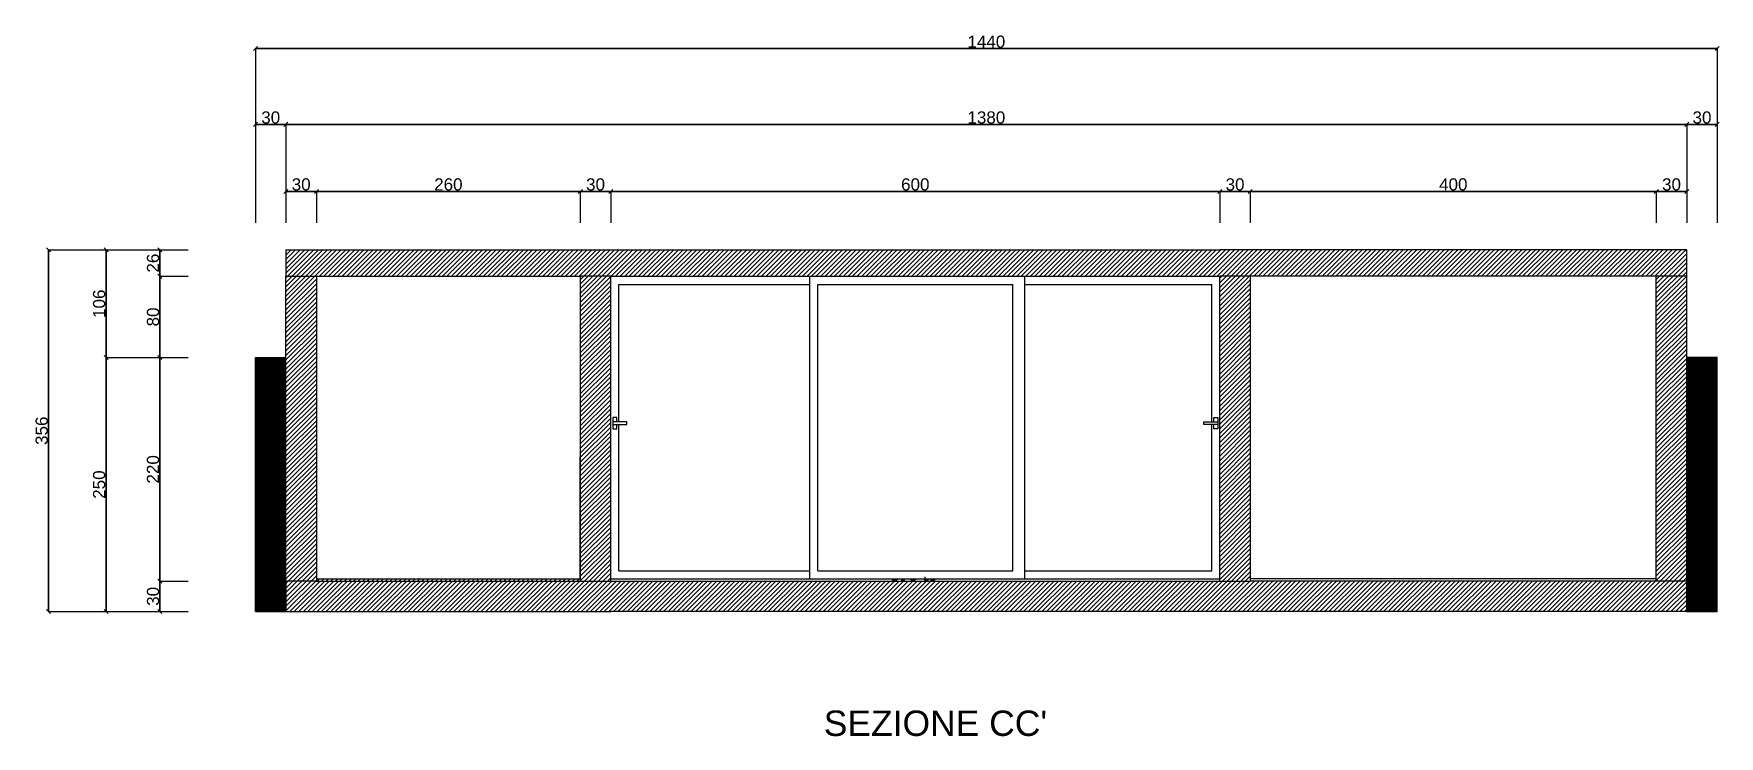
# Model space of a CAD drawing. Header units: millimetres. Extents: x 935 to 13922, y 3203 to 7816.
# Drawn here: x 7662 to 9323, y 6175 to 6867 of the extents above; entities that cross this region are included whole.
import ezdxf

# ---------------------------------------------------------------- set-up
doc = ezdxf.new("R2010")
doc.units = ezdxf.units.MM
doc.layers.get('0').update_dxf_attribs({"lineweight": 20})
doc.layers.get('Defpoints').update_dxf_attribs({"lineweight": 20})
for name, color, linetype, lineweight in [('ARREDO_parete_FURNITURE', 7, 'Continuous', 13), ('campiture', 253, 'Continuous', 0), ('interni', 210, 'Continuous', 13), ('quote', 181, 'Continuous', 0)]:
    doc.layers.add(name, color=color, linetype=linetype, lineweight=lineweight)
doc.styles.get("Standard").update_dxf_attribs({"font": 'arial.ttf', "height": 12})
doc.dimstyles.new('Copia di ISO-25', dxfattribs={"dimtxt": 18, "dimasz": 4, "dimexe": 4, "dimexo": 300, "dimtad": 1, "dimdec": 0, "dimtxsty": 'Standard', "dimblk": 'OBLIQUE', "dimcen": 2.5, "dimse1": 1, "dimse2": 1, "dimadec": 0, "dimazin": 0, "dimtfac": 1, "dimtdec": 0, "dimtmove": 0, "dimatfit": 3, "dimfxl": 1, "dimfxlon": 1, "dimarcsym": 0})

# ---------------------------------------------------------------- blocks, each defined once
blk = doc.blocks.new('_Oblique')
at = {"color": 0, "linetype": 'ByBlock', "lineweight": -2}
blk.add_line((-0.5, -0.5), (0.5, 0.5), dxfattribs=at)
blk = doc.blocks.new('*D171')
at = {"layer": 'Defpoints', "color": 0, "lineweight": 15, "transparency": 16777216}
for p in [(7910.6, 6653.9), (7676.7, 6297.9), (7910.6, 6297.9)]:
    blk.add_point(p, dxfattribs=at)
at = {"layer": 'quote', "color": 0, "lineweight": -2, "transparency": 16777216}
blk.add_line((7676.7, 6653.9), (7676.7, 6297.9), dxfattribs=at)
at = {"layer": 'quote', "color": 0, "lineweight": -2, "transparency": 16777216, "xscale": 4, "yscale": 4, "zscale": 4}
for p, rotation in [((7676.7, 6653.9), 90), ((7676.7, 6297.9), 270)]:
    blk.add_blockref('_Oblique', p, dxfattribs=dict(at, rotation=rotation))
at = {"layer": 'quote', "color": 0, "lineweight": 15, "transparency": 16777216, "insert": (7670, 6475.9), "char_height": 12, "attachment_point": 5, "rotation": 90}
blk.add_mtext('356', dxfattribs=at)
blk = doc.blocks.new('*D172')
at = {"layer": 'Defpoints', "color": 0, "lineweight": 15, "transparency": 16777216}
for p in [(7880.6, 6547.9), (7733.4, 6297.9), (7880.6, 6297.9)]:
    blk.add_point(p, dxfattribs=at)
at = {"layer": 'quote', "color": 0, "lineweight": -2, "transparency": 16777216}
blk.add_line((7733.4, 6547.9), (7733.4, 6297.9), dxfattribs=at)
at = {"layer": 'quote', "color": 0, "lineweight": -2, "transparency": 16777216, "xscale": 4, "yscale": 4, "zscale": 4}
for p, rotation in [((7733.4, 6547.9), 90), ((7733.4, 6297.9), 270)]:
    blk.add_blockref('_Oblique', p, dxfattribs=dict(at, rotation=rotation))
at = {"layer": 'quote', "color": 0, "lineweight": 15, "transparency": 16777216, "insert": (7726.6, 6422.9), "char_height": 12, "attachment_point": 5, "rotation": 90}
blk.add_mtext('250', dxfattribs=at)
blk = doc.blocks.new('*D173')
at = {"layer": 'Defpoints', "color": 0, "lineweight": 15, "transparency": 16777216}
for p in [(7910.6, 6653.9), (7733.4, 6547.9), (7910.6, 6547.9)]:
    blk.add_point(p, dxfattribs=at)
at = {"layer": 'quote', "color": 0, "lineweight": -2, "transparency": 16777216}
blk.add_line((7733.4, 6653.9), (7733.4, 6547.9), dxfattribs=at)
at = {"layer": 'quote', "color": 0, "lineweight": -2, "transparency": 16777216, "xscale": 4, "yscale": 4, "zscale": 4}
for p, rotation in [((7733.4, 6653.9), 90), ((7733.4, 6547.9), 270)]:
    blk.add_blockref('_Oblique', p, dxfattribs=dict(at, rotation=rotation))
at = {"layer": 'quote', "color": 0, "lineweight": 15, "transparency": 16777216, "insert": (7726.6, 6600.9), "char_height": 12, "attachment_point": 5, "rotation": 90}
blk.add_mtext('106', dxfattribs=at)
blk = doc.blocks.new('*D174')
at = {"layer": 'Defpoints', "color": 0, "lineweight": 15, "transparency": 16777216}
for p in [(7786.4, 6327.9), (7910.6, 6327.9), (7910.6, 6297.9)]:
    blk.add_point(p, dxfattribs=at)
at = {"layer": 'quote', "color": 0, "lineweight": -2, "transparency": 16777216}
blk.add_line((7786.4, 6297.9), (7786.4, 6327.9), dxfattribs=at)
at = {"layer": 'quote', "color": 0, "lineweight": -2, "transparency": 16777216, "xscale": 4, "yscale": 4, "zscale": 4}
for p, rotation in [((7786.4, 6327.9), 90), ((7786.4, 6297.9), 270)]:
    blk.add_blockref('_Oblique', p, dxfattribs=dict(at, rotation=rotation))
at = {"layer": 'quote', "color": 0, "lineweight": 15, "transparency": 16777216, "insert": (7779.7, 6312.9), "char_height": 12, "attachment_point": 5, "rotation": 90}
blk.add_mtext('30', dxfattribs=at)
blk = doc.blocks.new('*D175')
at = {"layer": 'Defpoints', "color": 0, "lineweight": 15, "transparency": 16777216}
for p in [(7786.4, 6547.9), (7910.6, 6547.9), (7910.6, 6327.9)]:
    blk.add_point(p, dxfattribs=at)
at = {"layer": 'quote', "color": 0, "lineweight": -2, "transparency": 16777216}
blk.add_line((7786.4, 6327.9), (7786.4, 6547.9), dxfattribs=at)
at = {"layer": 'quote', "color": 0, "lineweight": -2, "transparency": 16777216, "xscale": 4, "yscale": 4, "zscale": 4}
for p, rotation in [((7786.4, 6547.9), 90), ((7786.4, 6327.9), 270)]:
    blk.add_blockref('_Oblique', p, dxfattribs=dict(at, rotation=rotation))
at = {"layer": 'quote', "color": 0, "lineweight": 15, "transparency": 16777216, "insert": (7779.7, 6437.9), "char_height": 12, "attachment_point": 5, "rotation": 90}
blk.add_mtext('220', dxfattribs=at)
blk = doc.blocks.new('*D176')
at = {"layer": 'Defpoints', "color": 0, "lineweight": 15, "transparency": 16777216}
for p in [(7786.4, 6627.9), (7910.6, 6627.9), (7910.6, 6547.9)]:
    blk.add_point(p, dxfattribs=at)
at = {"layer": 'quote', "color": 0, "lineweight": -2, "transparency": 16777216}
blk.add_line((7786.4, 6547.9), (7786.4, 6627.9), dxfattribs=at)
at = {"layer": 'quote', "color": 0, "lineweight": -2, "transparency": 16777216, "xscale": 4, "yscale": 4, "zscale": 4}
for p, rotation in [((7786.4, 6627.9), 90), ((7786.4, 6547.9), 270)]:
    blk.add_blockref('_Oblique', p, dxfattribs=dict(at, rotation=rotation))
at = {"layer": 'quote', "color": 0, "lineweight": 15, "transparency": 16777216, "insert": (7779.7, 6587.9), "char_height": 12, "attachment_point": 5, "rotation": 90}
blk.add_mtext('80', dxfattribs=at)
blk = doc.blocks.new('*D177')
at = {"layer": 'Defpoints', "color": 0, "lineweight": 15, "transparency": 16777216}
for p in [(7786.4, 6653.9), (7910.6, 6653.9), (7910.6, 6627.9)]:
    blk.add_point(p, dxfattribs=at)
at = {"layer": 'quote', "color": 0, "lineweight": -2, "transparency": 16777216}
blk.add_line((7786.4, 6627.9), (7786.4, 6653.9), dxfattribs=at)
at = {"layer": 'quote', "color": 0, "lineweight": -2, "transparency": 16777216, "xscale": 4, "yscale": 4, "zscale": 4}
for p, rotation in [((7786.4, 6653.9), 90), ((7786.4, 6627.9), 270)]:
    blk.add_blockref('_Oblique', p, dxfattribs=dict(at, rotation=rotation))
at = {"layer": 'quote', "color": 0, "lineweight": 15, "transparency": 16777216, "insert": (7779.7, 6640.9), "char_height": 12, "attachment_point": 5, "rotation": 90}
blk.add_mtext('26', dxfattribs=at)
blk = doc.blocks.new('*D178')
at = {"layer": 'Defpoints', "color": 0, "lineweight": 15, "transparency": 16777216}
for p in [(9320.6, 6852.1), (7880.6, 6547.9), (9320.6, 6547.9)]:
    blk.add_point(p, dxfattribs=at)
at = {"layer": 'quote', "color": 0, "lineweight": -2, "transparency": 16777216}
blk.add_line((7880.6, 6852.1), (9320.6, 6852.1), dxfattribs=at)
at = {"layer": 'quote', "color": 0, "lineweight": -2, "transparency": 16777216, "xscale": 4, "yscale": 4, "zscale": 4, "rotation": 180}
blk.add_blockref('_Oblique', (7880.6, 6852.1), dxfattribs=at)
at = {"layer": 'quote', "color": 0, "lineweight": -2, "transparency": 16777216, "xscale": 4, "yscale": 4, "zscale": 4}
blk.add_blockref('_Oblique', (9320.6, 6852.1), dxfattribs=at)
at = {"layer": 'quote', "color": 0, "lineweight": 15, "transparency": 16777216, "insert": (8600.6, 6858.8), "char_height": 12, "attachment_point": 5}
blk.add_mtext('1440', dxfattribs=at)
blk = doc.blocks.new('*D179')
at = {"layer": 'Defpoints', "color": 0, "lineweight": 15, "transparency": 16777216}
for p in [(7910.6, 6777.5), (7880.6, 6547.9), (7910.6, 6547.9)]:
    blk.add_point(p, dxfattribs=at)
at = {"layer": 'quote', "color": 0, "lineweight": -2, "transparency": 16777216}
blk.add_line((7880.6, 6777.5), (7910.6, 6777.5), dxfattribs=at)
at = {"layer": 'quote', "color": 0, "lineweight": -2, "transparency": 16777216, "xscale": 4, "yscale": 4, "zscale": 4, "rotation": 180}
blk.add_blockref('_Oblique', (7880.6, 6777.5), dxfattribs=at)
at = {"layer": 'quote', "color": 0, "lineweight": -2, "transparency": 16777216, "xscale": 4, "yscale": 4, "zscale": 4}
blk.add_blockref('_Oblique', (7910.6, 6777.5), dxfattribs=at)
at = {"layer": 'quote', "color": 0, "lineweight": 15, "transparency": 16777216, "insert": (7895.6, 6784.2), "char_height": 12, "attachment_point": 5}
blk.add_mtext('30', dxfattribs=at)
blk = doc.blocks.new('*D180')
at = {"layer": 'Defpoints', "color": 0, "lineweight": 15, "transparency": 16777216}
for p in [(9290.6, 6777.5), (7910.6, 6653.9), (9290.6, 6653.9)]:
    blk.add_point(p, dxfattribs=at)
at = {"layer": 'quote', "color": 0, "lineweight": -2, "transparency": 16777216}
blk.add_line((7910.6, 6777.5), (9290.6, 6777.5), dxfattribs=at)
at = {"layer": 'quote', "color": 0, "lineweight": -2, "transparency": 16777216, "xscale": 4, "yscale": 4, "zscale": 4, "rotation": 180}
blk.add_blockref('_Oblique', (7910.6, 6777.5), dxfattribs=at)
at = {"layer": 'quote', "color": 0, "lineweight": -2, "transparency": 16777216, "xscale": 4, "yscale": 4, "zscale": 4}
blk.add_blockref('_Oblique', (9290.6, 6777.5), dxfattribs=at)
at = {"layer": 'quote', "color": 0, "lineweight": 15, "transparency": 16777216, "insert": (8600.6, 6784.2), "char_height": 12, "attachment_point": 5}
blk.add_mtext('1380', dxfattribs=at)
blk = doc.blocks.new('*D181')
at = {"layer": 'Defpoints', "color": 0, "lineweight": 15, "transparency": 16777216}
for p in [(9320.6, 6777.5), (9290.6, 6547.9), (9320.6, 6547.9)]:
    blk.add_point(p, dxfattribs=at)
at = {"layer": 'quote', "color": 0, "lineweight": -2, "transparency": 16777216}
blk.add_line((9290.6, 6777.5), (9320.6, 6777.5), dxfattribs=at)
at = {"layer": 'quote', "color": 0, "lineweight": -2, "transparency": 16777216, "xscale": 4, "yscale": 4, "zscale": 4, "rotation": 180}
blk.add_blockref('_Oblique', (9290.6, 6777.5), dxfattribs=at)
at = {"layer": 'quote', "color": 0, "lineweight": -2, "transparency": 16777216, "xscale": 4, "yscale": 4, "zscale": 4}
blk.add_blockref('_Oblique', (9320.6, 6777.5), dxfattribs=at)
at = {"layer": 'quote', "color": 0, "lineweight": 15, "transparency": 16777216, "insert": (9305.6, 6784.2), "char_height": 12, "attachment_point": 5}
blk.add_mtext('30', dxfattribs=at)
blk = doc.blocks.new('*D182')
at = {"layer": 'Defpoints', "color": 0, "lineweight": 15, "transparency": 16777216}
for p in [(7940.6, 6711.5), (7910.6, 6627.9), (7940.6, 6627.9)]:
    blk.add_point(p, dxfattribs=at)
at = {"layer": 'quote', "color": 0, "lineweight": -2, "transparency": 16777216}
blk.add_line((7910.6, 6711.5), (7940.6, 6711.5), dxfattribs=at)
at = {"layer": 'quote', "color": 0, "lineweight": -2, "transparency": 16777216, "xscale": 4, "yscale": 4, "zscale": 4, "rotation": 180}
blk.add_blockref('_Oblique', (7910.6, 6711.5), dxfattribs=at)
at = {"layer": 'quote', "color": 0, "lineweight": -2, "transparency": 16777216, "xscale": 4, "yscale": 4, "zscale": 4}
blk.add_blockref('_Oblique', (7940.6, 6711.5), dxfattribs=at)
at = {"layer": 'quote', "color": 0, "lineweight": 15, "transparency": 16777216, "insert": (7925.6, 6718.3), "char_height": 12, "attachment_point": 5}
blk.add_mtext('30', dxfattribs=at)
blk = doc.blocks.new('*D183')
at = {"layer": 'Defpoints', "color": 0, "lineweight": 15, "transparency": 16777216}
for p in [(8200.6, 6711.5), (7940.6, 6627.9), (8200.6, 6627.9)]:
    blk.add_point(p, dxfattribs=at)
at = {"layer": 'quote', "color": 0, "lineweight": -2, "transparency": 16777216}
blk.add_line((7940.6, 6711.5), (8200.6, 6711.5), dxfattribs=at)
at = {"layer": 'quote', "color": 0, "lineweight": -2, "transparency": 16777216, "xscale": 4, "yscale": 4, "zscale": 4, "rotation": 180}
blk.add_blockref('_Oblique', (7940.6, 6711.5), dxfattribs=at)
at = {"layer": 'quote', "color": 0, "lineweight": -2, "transparency": 16777216, "xscale": 4, "yscale": 4, "zscale": 4}
blk.add_blockref('_Oblique', (8200.6, 6711.5), dxfattribs=at)
at = {"layer": 'quote', "color": 0, "lineweight": 15, "transparency": 16777216, "insert": (8070.6, 6718.3), "char_height": 12, "attachment_point": 5}
blk.add_mtext('260', dxfattribs=at)
blk = doc.blocks.new('*D184')
at = {"layer": 'Defpoints', "color": 0, "lineweight": 15, "transparency": 16777216}
for p in [(8230.6, 6711.5), (8200.6, 6627.9), (8230.6, 6627.9)]:
    blk.add_point(p, dxfattribs=at)
at = {"layer": 'quote', "color": 0, "lineweight": -2, "transparency": 16777216}
blk.add_line((8200.6, 6711.5), (8230.6, 6711.5), dxfattribs=at)
at = {"layer": 'quote', "color": 0, "lineweight": -2, "transparency": 16777216, "xscale": 4, "yscale": 4, "zscale": 4, "rotation": 180}
blk.add_blockref('_Oblique', (8200.6, 6711.5), dxfattribs=at)
at = {"layer": 'quote', "color": 0, "lineweight": -2, "transparency": 16777216, "xscale": 4, "yscale": 4, "zscale": 4}
blk.add_blockref('_Oblique', (8230.6, 6711.5), dxfattribs=at)
at = {"layer": 'quote', "color": 0, "lineweight": 15, "transparency": 16777216, "insert": (8215.6, 6718.3), "char_height": 12, "attachment_point": 5}
blk.add_mtext('30', dxfattribs=at)
blk = doc.blocks.new('*D185')
at = {"layer": 'Defpoints', "color": 0, "lineweight": 15, "transparency": 16777216}
for p in [(8830.6, 6711.5), (8230.6, 6627.9), (8830.6, 6627.9)]:
    blk.add_point(p, dxfattribs=at)
at = {"layer": 'quote', "color": 0, "lineweight": -2, "transparency": 16777216}
blk.add_line((8230.6, 6711.5), (8830.6, 6711.5), dxfattribs=at)
at = {"layer": 'quote', "color": 0, "lineweight": -2, "transparency": 16777216, "xscale": 4, "yscale": 4, "zscale": 4, "rotation": 180}
blk.add_blockref('_Oblique', (8230.6, 6711.5), dxfattribs=at)
at = {"layer": 'quote', "color": 0, "lineweight": -2, "transparency": 16777216, "xscale": 4, "yscale": 4, "zscale": 4}
blk.add_blockref('_Oblique', (8830.6, 6711.5), dxfattribs=at)
at = {"layer": 'quote', "color": 0, "lineweight": 15, "transparency": 16777216, "insert": (8530.6, 6718.3), "char_height": 12, "attachment_point": 5}
blk.add_mtext('600', dxfattribs=at)
blk = doc.blocks.new('*D186')
at = {"layer": 'Defpoints', "color": 0, "lineweight": 15, "transparency": 16777216}
for p in [(8860.6, 6711.5), (8830.6, 6627.9), (8860.6, 6627.9)]:
    blk.add_point(p, dxfattribs=at)
at = {"layer": 'quote', "color": 0, "lineweight": -2, "transparency": 16777216}
blk.add_line((8830.6, 6711.5), (8860.6, 6711.5), dxfattribs=at)
at = {"layer": 'quote', "color": 0, "lineweight": -2, "transparency": 16777216, "xscale": 4, "yscale": 4, "zscale": 4, "rotation": 180}
blk.add_blockref('_Oblique', (8830.6, 6711.5), dxfattribs=at)
at = {"layer": 'quote', "color": 0, "lineweight": -2, "transparency": 16777216, "xscale": 4, "yscale": 4, "zscale": 4}
blk.add_blockref('_Oblique', (8860.6, 6711.5), dxfattribs=at)
at = {"layer": 'quote', "color": 0, "lineweight": 15, "transparency": 16777216, "insert": (8845.6, 6718.3), "char_height": 12, "attachment_point": 5}
blk.add_mtext('30', dxfattribs=at)
blk = doc.blocks.new('*D187')
at = {"layer": 'Defpoints', "color": 0, "lineweight": 15, "transparency": 16777216}
for p in [(9260.6, 6711.5), (8860.6, 6627.9), (9260.6, 6627.9)]:
    blk.add_point(p, dxfattribs=at)
at = {"layer": 'quote', "color": 0, "lineweight": -2, "transparency": 16777216}
blk.add_line((8860.6, 6711.5), (9260.6, 6711.5), dxfattribs=at)
at = {"layer": 'quote', "color": 0, "lineweight": -2, "transparency": 16777216, "xscale": 4, "yscale": 4, "zscale": 4, "rotation": 180}
blk.add_blockref('_Oblique', (8860.6, 6711.5), dxfattribs=at)
at = {"layer": 'quote', "color": 0, "lineweight": -2, "transparency": 16777216, "xscale": 4, "yscale": 4, "zscale": 4}
blk.add_blockref('_Oblique', (9260.6, 6711.5), dxfattribs=at)
at = {"layer": 'quote', "color": 0, "lineweight": 15, "transparency": 16777216, "insert": (9060.6, 6718.3), "char_height": 12, "attachment_point": 5}
blk.add_mtext('400', dxfattribs=at)
blk = doc.blocks.new('*D188')
at = {"layer": 'Defpoints', "color": 0, "lineweight": 15, "transparency": 16777216}
for p in [(9290.6, 6711.5), (9260.6, 6627.9), (9290.6, 6627.9)]:
    blk.add_point(p, dxfattribs=at)
at = {"layer": 'quote', "color": 0, "lineweight": -2, "transparency": 16777216}
blk.add_line((9260.6, 6711.5), (9290.6, 6711.5), dxfattribs=at)
at = {"layer": 'quote', "color": 0, "lineweight": -2, "transparency": 16777216, "xscale": 4, "yscale": 4, "zscale": 4, "rotation": 180}
blk.add_blockref('_Oblique', (9260.6, 6711.5), dxfattribs=at)
at = {"layer": 'quote', "color": 0, "lineweight": -2, "transparency": 16777216, "xscale": 4, "yscale": 4, "zscale": 4}
blk.add_blockref('_Oblique', (9290.6, 6711.5), dxfattribs=at)
at = {"layer": 'quote', "color": 0, "lineweight": 15, "transparency": 16777216, "insert": (9275.6, 6718.3), "char_height": 12, "attachment_point": 5}
blk.add_mtext('30', dxfattribs=at)

msp = doc.modelspace()

# ---------------------------------------------------------------- hatches: boundary and pattern name
at = {"layer": 'campiture'}
h = msp.add_hatch(dxfattribs=at)
h.set_pattern_fill('ANSI31', color=256)
h.paths.add_polyline_path([(9290.6, 6653.9), (8830.6, 6653.9), (8230.6, 6653.9), (7910.6, 6653.9), (7910.6, 6627.9), (8200.6, 6627.9), (8230.6, 6627.9), (8830.6, 6627.9), (9290.6, 6627.9)])
h.paths.add_polyline_path([(8230.6, 6627.9), (8200.6, 6627.9), (8200.6, 6327.9), (8230.6, 6327.9)])
h.paths.add_polyline_path([(7940.6, 6627.9), (7910.6, 6627.9), (7910.6, 6327.9), (7940.6, 6327.9)])
h.paths.add_polyline_path([(9290.6, 6627.9), (9260.6, 6627.9), (9260.6, 6327.9), (9290.6, 6327.9)], flags=17)
h.paths.add_polyline_path([(9290.6, 6327.9), (9260.6, 6327.9), (8860.6, 6327.9), (8860.6, 6330.1), (8860.6, 6330.1), (8860.6, 6330.9), (8860.6, 6395.1), (8860.6, 6395.1), (8860.6, 6405.1), (8860.6, 6627.9), (8830.6, 6627.9), (8830.6, 6327.9), (8230.6, 6327.9), (8200.6, 6327.9), (7940.6, 6327.9), (7910.6, 6327.9), (7910.6, 6297.9), (8230.6, 6297.9), (8830.6, 6297.9), (9290.6, 6297.9)])
h = msp.add_hatch(dxfattribs=at)
h.set_pattern_fill('_USER', color=256, pattern_type=0)
h.set_pattern_definition([(0, (0, 0), (0, 1), [])])
h.paths.add_polyline_path([(7910.6, 6547.9), (7880.6, 6547.9), (7880.6, 6297.9), (7910.6, 6297.9), (7910.6, 6327.9)])
h.paths.add_polyline_path([(9320.6, 6547.9), (9290.6, 6547.9), (9290.6, 6297.9), (9320.6, 6297.9)])
h = msp.add_hatch(dxfattribs=at)
h.set_pattern_fill('ANSI31', color=256)
h.set_pattern_definition([(45, (2366.895, 1974.711), (-2.245064, 2.245064), [])])
h.paths.add_polyline_path([(8200.6, 6330.1), (7940.6, 6330.1), (7940.6, 6327.9), (8200.6, 6327.9)])

# ---------------------------------------------------------------- linework, layer by layer
for p, q in [((7910.6, 6653.9), (8230.6, 6653.9)), ((7910.6, 6653.9), (7910.6, 6627.9)), ((8230.6, 6653.9), (8830.6, 6653.9)), ((9290.6, 6653.9), (8830.6, 6653.9)), ((9290.6, 6297.9), (9290.6, 6653.9)), ((7910.6, 6327.9), (7910.6, 6627.9)), ((7910.6, 6627.9), (8200.6, 6627.9)), ((7940.6, 6627.9), (7940.6, 6327.9)), ((8200.6, 6627.9), (8200.6, 6327.9)), ((8230.6, 6627.9), (8200.6, 6627.9)), ((8230.6, 6327.9), (8230.6, 6627.9)), ((8230.6, 6627.9), (8830.6, 6627.9)), ((8230.6, 6327.9), (8230.6, 6627.9)), ((8426.6, 6330.1), (8426.6, 6627.9)), ((8638.6, 6330.1), (8638.6, 6627.9)), ((8830.6, 6327.9), (8830.6, 6627.9)), ((9290.6, 6627.9), (8830.6, 6627.9)), ((8860.6, 6627.9), (8860.6, 6327.9)), ((9260.6, 6327.9), (9260.6, 6627.9)), ((8238.6, 6619.9), (8426.6, 6619.9)), ((8238.6, 6484.7), (8238.6, 6619.9)), ((8434.6, 6338.1), (8434.6, 6619.9)), ((8434.6, 6619.9), (8626.6, 6619.9)), ((8626.6, 6338.1), (8626.6, 6619.9)), ((8638.6, 6619.9), (8822.6, 6619.9)), ((8822.6, 6484.7), (8822.6, 6619.9)), ((7880.6, 6297.9), (7880.6, 6547.9)), ((7880.6, 6547.9), (7910.6, 6547.9)), ((9320.6, 6547.9), (9290.6, 6547.9)), ((9320.6, 6297.9), (9320.6, 6547.9)), ((8230.6, 6485.4), (8230.6, 6485.4)), ((8238.6, 6338.1), (8238.6, 6482)), ((8822.6, 6338.1), (8822.6, 6482)), ((8230.6, 6470.4), (8230.6, 6470.4)), ((7940.6, 6327.9), (7910.6, 6327.9)), ((7910.6, 6327.9), (7910.6, 6297.9)), ((8200.6, 6327.9), (8230.6, 6327.9)), ((8230.6, 6330.1), (8830.6, 6330.1)), ((8230.6, 6327.9), (8830.6, 6327.9)), ((8238.6, 6338.1), (8426.6, 6338.1)), ((8434.6, 6338.1), (8626.6, 6338.1)), ((8638.6, 6338.1), (8822.6, 6338.1)), ((8830.6, 6327.9), (8860.6, 6327.9)), ((9260.6, 6330.1), (8860.6, 6330.1)), ((9290.6, 6327.9), (8860.6, 6327.9)), ((7910.6, 6297.9), (7880.6, 6297.9)), ((7910.6, 6297.9), (8230.6, 6297.9)), ((8830.6, 6297.9), (8230.6, 6297.9)), ((9290.6, 6297.9), (8830.6, 6297.9)), ((9290.6, 6297.9), (9320.6, 6297.9))]:
    msp.add_line(p, q)
for points in [[(8236.5, 6484.7), (8236.5, 6488.8), (8232.6, 6488.8), (8232.6, 6477.9), (8236.5, 6477.9), (8236.5, 6482)], [(8824.7, 6484.7), (8824.7, 6488.8), (8828.6, 6488.8), (8828.6, 6477.9), (8824.7, 6477.9), (8824.7, 6482)]]:
    msp.add_lwpolyline(points)
for points in [[(8232.6, 6482), (8246.4, 6482), (8246.4, 6484.7), (8232.6, 6484.7)], [(8828.6, 6482), (8814.7, 6482), (8814.7, 6484.7), (8828.6, 6484.7)]]:
    msp.add_lwpolyline(points, close=True)
at = {"layer": 'ARREDO_parete_FURNITURE'}
for p, q in [((7940.6, 6330.1), (8200.6, 6330.1)), ((7940.6, 6327.9), (8200.6, 6327.9))]:
    msp.add_line(p, q, dxfattribs=at)
at = {"layer": 'interni'}
for p, q in [((7940.6, 6540.1), (7940.6, 6450.1)), ((7940.6, 6450.1), (7940.6, 6330.1)), ((8200.6, 6330.1), (8200.6, 6450.1)), ((8508.4, 6329.2), (8508.4, 6329.8)), ((8508.4, 6329.2), (8508.6, 6328.7)), ((8508.9, 6328.3), (8508.6, 6328.7)), ((8508.9, 6328.3), (8509.3, 6328)), ((8509.2, 6329.1), (8509.1, 6329.4)), ((8509.3, 6328.9), (8509.2, 6329.1)), ((8509.6, 6328.8), (8509.3, 6328.9)), ((8509.8, 6327.9), (8509.3, 6328)), ((8509.6, 6328.8), (8509.8, 6328.7)), ((8510.1, 6328.8), (8509.8, 6328.7)), ((8509.8, 6328.7), (8509.8, 6328.7)), ((8510.3, 6328), (8509.8, 6327.9)), ((8509.8, 6327.9), (8510.9, 6327.9)), ((8510.2, 6328.9), (8510, 6328.8)), ((8510, 6328.8), (8510.1, 6328.8)), ((8510.1, 6328.8), (8510.3, 6328.9)), ((8510.4, 6329.1), (8510.2, 6328.9)), ((8510.3, 6328.9), (8510.2, 6328.9)), ((8510.7, 6328), (8510.2, 6327.9)), ((8510.3, 6328.9), (8510.4, 6329.1)), ((8510.7, 6328.3), (8510.3, 6328)), ((8510.4, 6329.1), (8510.5, 6329.4)), ((8510.5, 6329.4), (8510.4, 6329.1)), ((8510.4, 6329.1), (8510.4, 6329.1)), ((8511, 6328), (8510.5, 6327.9)), ((8511.1, 6328.7), (8510.7, 6328.3)), ((8510.7, 6328), (8511.1, 6328.3)), ((8510.9, 6327.9), (8511.4, 6328)), ((8511, 6328), (8511.4, 6328.3)), ((8511.1, 6328.7), (8511.2, 6329.2)), ((8511.4, 6328.7), (8511.1, 6328.3)), ((8511.2, 6329.2), (8511.2, 6329.8)), ((8511.6, 6329.2), (8511.4, 6328.7)), ((8511.7, 6328.7), (8511.4, 6328.3)), ((8511.4, 6328), (8511.8, 6328.3)), ((8511.6, 6329.8), (8511.6, 6329.2)), ((8511.7, 6328.7), (8511.9, 6329.2)), ((8511.8, 6328.3), (8512.1, 6328.7)), ((8511.9, 6329.2), (8511.9, 6329.8)), ((8512.3, 6329.2), (8512.1, 6328.7)), ((8512.3, 6329.8), (8512.3, 6329.2)), ((8517, 6329.8), (8517, 6329.2)), ((8517, 6329.2), (8517, 6328.7)), ((8517, 6328.7), (8517.1, 6328.3)), ((8517.2, 6328), (8517.1, 6328.3)), ((8517.2, 6328), (8517.2, 6327.9)), ((8517.2, 6327.9), (8518, 6327.9)), ((8517.8, 6329.8), (8517.8, 6329.2)), ((8517.8, 6329.2), (8517.8, 6328.7)), ((8517.9, 6328.3), (8517.8, 6328.7)), ((8517.9, 6329.4), (8517.9, 6329.5)), ((8517.9, 6329.1), (8517.9, 6329.4)), ((8517.9, 6328.8), (8517.9, 6329.1)), ((8517.9, 6328.8), (8518, 6328.7)), ((8517.9, 6328.3), (8518, 6328)), ((8518, 6328.7), (8518, 6328.6)), ((8518.5, 6328.6), (8518, 6328.6)), ((8518, 6327.9), (8518.1, 6328)), ((8518, 6328), (8518, 6327.9)), ((8518.1, 6328), (8518.2, 6328.3)), ((8518.2, 6328.3), (8518.2, 6328.6)), ((8518.5, 6329.2), (8518.5, 6329.8)), ((8518.5, 6328.7), (8518.5, 6329.2)), ((8518.6, 6328.3), (8518.5, 6328.7)), ((8518.6, 6328), (8518.6, 6328.3)), ((8518.7, 6327.9), (8518.6, 6328)), ((8518.7, 6327.9), (8519.5, 6327.9)), ((8519.3, 6329.2), (8519.3, 6329.8)), ((8519.3, 6328.7), (8519.3, 6329.2)), ((8519.4, 6328.3), (8519.3, 6328.7)), ((8519.4, 6329.4), (8519.5, 6328.9)), ((8519.4, 6328.3), (8519.4, 6328)), ((8519.4, 6328), (8519.5, 6327.9)), ((8519.5, 6329.1), (8519.5, 6329.4)), ((8519.5, 6328.9), (8519.5, 6329.1)), ((8519.5, 6328.9), (8519.5, 6328.8)), ((8519.5, 6328.9), (8519.6, 6328.8)), ((8519.5, 6328.8), (8519.5, 6328.7)), ((8519.6, 6328.7), (8519.5, 6328.7)), ((8519.5, 6327.9), (8519.6, 6328)), ((8519.6, 6328.8), (8519.7, 6328.9)), ((8519.6, 6328.7), (8519.6, 6328.8)), ((8519.6, 6328.8), (8519.6, 6328.7)), ((8519.6, 6328), (8519.7, 6328.3)), ((8519.7, 6328.9), (8519.7, 6329.4)), ((8519.8, 6329.2), (8519.7, 6328.7)), ((8519.7, 6328.3), (8519.7, 6328.7)), ((8519.8, 6329.8), (8519.8, 6329.2)), ((8526.6, 6329.2), (8526.6, 6329.8)), ((8526.7, 6328.7), (8526.6, 6329.2)), ((8527, 6328.3), (8526.7, 6328.7)), ((8527.3, 6328), (8527, 6328.3)), ((8527.2, 6329.2), (8527.2, 6329.8)), ((8527.2, 6329.2), (8527.3, 6328.7)), ((8527.6, 6328.3), (8527.3, 6328.7)), ((8527.3, 6328), (8527.7, 6327.9)), ((8527.9, 6328), (8527.6, 6328.3)), ((8527.7, 6329.2), (8527.7, 6329.8)), ((8527.7, 6329.7), (8527.7, 6329.4)), ((8527.7, 6329.4), (8527.7, 6329.3)), ((8527.7, 6329.4), (8527.7, 6329.4)), ((8527.7, 6329.2), (8527.8, 6328.7)), ((8527.7, 6327.9), (8528.3, 6327.9)), ((8528.1, 6328.3), (8527.8, 6328.7)), ((8527.8, 6328.7), (8527.8, 6328.7)), ((8528.3, 6327.9), (8527.9, 6328)), ((8528.1, 6328.3), (8528.4, 6328)), ((8528.3, 6329.8), (8528.3, 6329.2)), ((8528.4, 6328.7), (8528.3, 6329.2)), ((8528.5, 6328), (8528.3, 6327.9)), ((8528.6, 6328.3), (8528.4, 6328.7)), ((8528.8, 6327.9), (8528.4, 6328)), ((8529, 6328), (8528.6, 6328.3)), ((8528.8, 6329.4), (8528.9, 6329.1)), ((8529.4, 6327.9), (8528.8, 6327.9)), ((8528.9, 6329.1), (8528.9, 6329.4)), ((8528.9, 6329.1), (8529, 6328.9)), ((8528.9, 6329.1), (8528.9, 6329.1)), ((8528.9, 6329.1), (8529.1, 6328.9)), ((8529, 6328.9), (8529.2, 6328.8)), ((8529.1, 6328.9), (8529, 6328.9)), ((8529, 6328), (8529.4, 6327.9)), ((8529.1, 6328.9), (8529.2, 6328.8)), ((8529.4, 6328.7), (8529.2, 6328.8)), ((8529.2, 6328.8), (8529.2, 6328.8)), ((8529.2, 6328.8), (8529.4, 6328.7)), ((8529.4, 6328.7), (8529.6, 6328.8)), ((8529.4, 6328.7), (8529.4, 6328.7)), ((8529.4, 6327.9), (8529.8, 6328)), ((8529.6, 6328.8), (8529.8, 6328.9)), ((8529.9, 6329.1), (8529.8, 6328.9)), ((8530.1, 6328.3), (8529.8, 6328)), ((8529.9, 6329.1), (8529.9, 6329.4)), ((8530.1, 6328.3), (8530.3, 6328.7)), ((8530.5, 6329.2), (8530.3, 6328.7)), ((8530.5, 6329.8), (8530.5, 6329.2)), ((8539.8, 6329.2), (8539.8, 6329.8)), ((8539.8, 6329.2), (8540, 6328.7)), ((8539.9, 6329.8), (8539.9, 6329.2)), ((8540.1, 6328.7), (8539.9, 6329.2)), ((8540, 6332.1), (8540, 6329.2)), ((8540, 6329.2), (8540.2, 6328.7)), ((8540.3, 6328.3), (8540, 6328.7)), ((8540.5, 6328.3), (8540.1, 6328.7)), ((8540.2, 6329.2), (8540.2, 6329.8)), ((8540.2, 6329.2), (8540.4, 6328.7)), ((8540.2, 6328.7), (8540.6, 6328.3)), ((8540.3, 6328.3), (8540.8, 6328)), ((8540.4, 6328.7), (8540.7, 6328.3)), ((8540.9, 6328), (8540.5, 6328.3)), ((8540.6, 6328.3), (8541.1, 6328)), ((8541.2, 6328), (8540.7, 6328.3)), ((8541.4, 6327.9), (8540.8, 6328)), ((8540.9, 6328), (8541.5, 6327.9)), ((8541, 6329.4), (8541.1, 6329.1)), ((8541.1, 6329.1), (8541.2, 6328.9)), ((8541.1, 6329.1), (8541.1, 6329.1)), ((8541.1, 6329.1), (8541.2, 6328.9)), ((8541.6, 6327.9), (8541.1, 6328)), ((8541.2, 6328.9), (8541.5, 6328.8)), ((8541.5, 6328.8), (8541.2, 6328.9)), ((8541.2, 6328.9), (8541.2, 6328.9)), ((8541.2, 6328), (8541.7, 6327.9)), ((8541.5, 6327.9), (8541.4, 6327.9)), ((8541.5, 6328.8), (8541.7, 6328.7)), ((8541.5, 6328.8), (8541.5, 6328.8)), ((8541.5, 6328.8), (8541.5, 6328.8)), ((8541.5, 6327.9), (8541.5, 6327.9)), ((8541.7, 6327.9), (8541.6, 6327.9)), ((8541.7, 6328.7), (8542, 6328.8)), ((8541.7, 6328.7), (8541.7, 6328.7)), ((8541.7, 6328.7), (8541.7, 6328.7)), ((8541.7, 6327.9), (8542.3, 6328)), ((8542, 6328.8), (8542.2, 6328.9)), ((8542.2, 6328.9), (8542.4, 6329.1)), ((8542.3, 6328), (8542.7, 6328.3)), ((8542.4, 6329.1), (8542.5, 6329.4)), ((8542.7, 6328.3), (8543.1, 6328.7)), ((8543.1, 6328.7), (8543.3, 6329.2)), ((8543.3, 6329.2), (8543.3, 6329.8)), ((8546.1, 6329.2), (8546.1, 6329.8)), ((8546.2, 6328.7), (8546.1, 6329.2)), ((8546.3, 6328.3), (8546.2, 6328.7)), ((8546.5, 6328), (8546.3, 6328.3)), ((8546.4, 6329.4), (8546.4, 6329.1)), ((8546.4, 6329.1), (8546.5, 6328.9)), ((8546.5, 6328.9), (8546.6, 6328.8)), ((8546.5, 6328), (8546.8, 6327.9)), ((8546.6, 6328.8), (8546.7, 6328.7)), ((8546.7, 6328.7), (8546.9, 6328.8)), ((8546.8, 6328.7), (8546.7, 6328.7)), ((8546.8, 6328.7), (8546.9, 6328.8)), ((8547, 6328), (8546.8, 6327.9)), ((8546.8, 6327.9), (8547.5, 6327.9)), ((8546.9, 6328.8), (8547, 6328.9)), ((8546.9, 6328.8), (8547, 6328.9)), ((8546.9, 6328.8), (8546.9, 6328.8)), ((8547, 6329.1), (8547.1, 6329.4)), ((8547, 6328.9), (8547.1, 6329.1)), ((8547, 6328.9), (8547, 6329.1)), ((8547.1, 6329.1), (8547, 6329.1)), ((8547, 6328.9), (8547, 6328.9)), ((8547.3, 6328.3), (8547, 6328)), ((8547, 6327.9), (8547, 6327.9)), ((8547.1, 6329.1), (8547.1, 6329.4)), ((8547.3, 6328.3), (8547.4, 6328.7)), ((8547.4, 6328.7), (8547.5, 6329.2)), ((8547.5, 6329.2), (8547.5, 6329.8)), ((8547.5, 6327.9), (8547.8, 6328)), ((8547.8, 6328), (8548, 6328.3)), ((8547.9, 6328), (8547.8, 6328.1)), ((8548.1, 6327.9), (8547.9, 6328)), ((8548, 6328.3), (8548.1, 6328.7)), ((8548.1, 6328.7), (8548.2, 6329.2)), ((8548.1, 6328.6), (8548.3, 6328.7)), ((8548.1, 6328.6), (8548.1, 6328.6)), ((8548.4, 6328), (8548.1, 6327.9)), ((8548.9, 6327.9), (8548.1, 6327.9)), ((8548.2, 6329.2), (8548.2, 6329.8)), ((8548.3, 6328.7), (8548.4, 6328.8)), ((8548.4, 6328.8), (8548.5, 6329.1)), ((8548.4, 6328), (8548.6, 6328.3)), ((8548.5, 6329.4), (8548.5, 6329.7)), ((8548.5, 6329.1), (8548.5, 6329.4)), ((8548.8, 6328.7), (8548.6, 6328.3)), ((8548.9, 6329.2), (8548.8, 6328.7)), ((8548.9, 6329.2), (8548.9, 6329.8)), ((8549.1, 6328), (8548.9, 6327.9)), ((8548.9, 6327.9), (8548.9, 6327.9)), ((8549.3, 6328.3), (8549.1, 6328)), ((8549.5, 6328.7), (8549.3, 6328.3)), ((8549.5, 6328.7), (8549.6, 6329.2)), ((8549.6, 6329.8), (8549.6, 6329.2))]:
    msp.add_line(p, q, dxfattribs=at)
at = {"layer": 'quote', "lineweight": 15}
for p, q in [((7880.6, 6852.1), (7880.6, 6680.4)), ((9320.6, 6852.1), (9320.6, 6680.4)), ((7910.6, 6777.5), (7910.6, 6680.4)), ((9290.6, 6777.5), (9290.6, 6680.4)), ((7940.6, 6711.5), (7940.6, 6680.4)), ((8200.6, 6711.5), (8200.6, 6680.4)), ((8230.6, 6711.5), (8230.6, 6680.4)), ((8830.6, 6711.5), (8830.6, 6680.4)), ((8860.6, 6711.5), (8860.6, 6680.4)), ((9260.6, 6711.5), (9260.6, 6680.4)), ((7676.7, 6653.9), (7814.2, 6653.9)), ((7786.4, 6627.9), (7814.2, 6627.9)), ((7733.4, 6547.9), (7814.2, 6547.9)), ((7786.4, 6327.9), (7814.2, 6327.9)), ((7676.7, 6297.9), (7814.2, 6297.9))]:
    msp.add_line(p, q, dxfattribs=at)

# ---------------------------------------------------------------- texts
at = {"layer": 'interni', "insert": (8440.4, 6200.5), "char_height": 25, "attachment_point": 1}
msp.add_mtext_dynamic_manual_height_columns("SEZIONE CC'", width=257.73, gutter_width=12.5, heights=[0], dxfattribs=at)

# ---------------------------------------------------------------- dimensions: what is measured, and where the dimension line sits
at = {"layer": 'quote', "lineweight": 15}
for base, p1, p2, picture, middle in [((9320.6, 6852.1), (7880.6, 6547.9), (9320.6, 6547.9), '*D178', (8600.6, 6858.8)), ((7910.6, 6777.5), (7880.6, 6547.9), (7910.6, 6547.9), '*D179', (7895.6, 6784.2)), ((9290.6, 6777.5), (7910.6, 6653.9), (9290.6, 6653.9), '*D180', (8600.6, 6784.2)), ((9320.6, 6777.5), (9290.6, 6547.9), (9320.6, 6547.9), '*D181', (9305.6, 6784.2)), ((7940.6, 6711.5), (7910.6, 6627.9), (7940.6, 6627.9), '*D182', (7925.6, 6718.3)), ((8200.6, 6711.5), (7940.6, 6627.9), (8200.6, 6627.9), '*D183', (8070.6, 6718.3)), ((8230.6, 6711.5), (8200.6, 6627.9), (8230.6, 6627.9), '*D184', (8215.6, 6718.3)), ((8830.6, 6711.5), (8230.6, 6627.9), (8830.6, 6627.9), '*D185', (8530.6, 6718.3)), ((8860.6, 6711.5), (8830.6, 6627.9), (8860.6, 6627.9), '*D186', (8845.6, 6718.3)), ((9260.6, 6711.5), (8860.6, 6627.9), (9260.6, 6627.9), '*D187', (9060.6, 6718.3)), ((9290.6, 6711.5), (9260.6, 6627.9), (9290.6, 6627.9), '*D188', (9275.6, 6718.3))]:
    dim = msp.add_linear_dim(base=base, p1=p1, p2=p2, dimstyle='Copia di ISO-25', dxfattribs=at)
    dim.commit()
    dim.dimension.update_dxf_attribs({"geometry": picture, "text_midpoint": middle})
for base, p1, p2, picture, middle in [((7676.7, 6297.9), (7910.6, 6653.9), (7910.6, 6297.9), '*D171', (7670, 6475.9)), ((7733.4, 6547.9), (7910.6, 6653.9), (7910.6, 6547.9), '*D173', (7726.6, 6600.9)), ((7786.4, 6653.9), (7910.6, 6627.9), (7910.6, 6653.9), '*D177', (7779.7, 6640.9)), ((7786.4, 6627.9), (7910.6, 6547.9), (7910.6, 6627.9), '*D176', (7779.7, 6587.9)), ((7733.4, 6297.9), (7880.6, 6547.9), (7880.6, 6297.9), '*D172', (7726.6, 6422.9)), ((7786.4, 6547.9), (7910.6, 6327.9), (7910.6, 6547.9), '*D175', (7779.7, 6437.9)), ((7786.4, 6327.9), (7910.6, 6297.9), (7910.6, 6327.9), '*D174', (7779.7, 6312.9))]:
    dim = msp.add_linear_dim(base=base, p1=p1, p2=p2, angle=90, dimstyle='Copia di ISO-25', dxfattribs=at)
    dim.commit()
    dim.dimension.update_dxf_attribs({"geometry": picture, "text_midpoint": middle})

doc.saveas('drawing.dxf')
